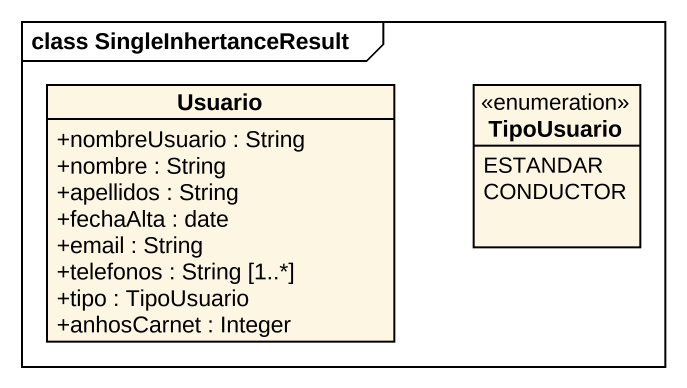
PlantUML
@startuml
mainframe class SingleInhertanceResult
hide circle
hide empty members
skinparam classAttributeIconSize 0
class Usuario {
  +nombreUsuario : String
  +nombre : String
  +apellidos : String
  +fechaAlta : date
  +email : String
  +telefonos : String [1..*]
  +tipo : TipoUsuario
  +anhosCarnet : Integer
}
enum TipoUsuario {
  ESTANDAR
  CONDUCTOR
}
@enduml
